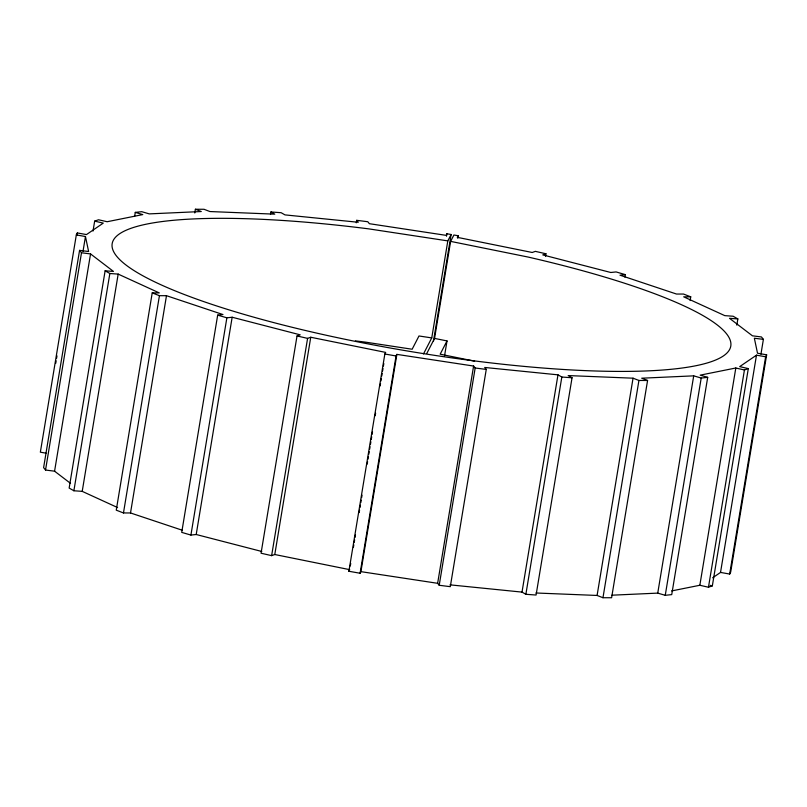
<?xml version="1.0" encoding="UTF-8"?>
<svg xmlns="http://www.w3.org/2000/svg" width="807" height="807" viewBox="0 0 807 807"><rect width="100%" height="100%" fill="white"/><g stroke="black" fill="none" stroke-linecap="round" stroke-linejoin="round"><path stroke-width="1.21" d="M93.017 231.064L94.661 221.138L103.276 223.115L86.47 234.575L77.331 232.951L76.322 234.908L40.35 452.172L46.07 453.181M55.744 363.311L56.157 360.83M56.571 358.348L56.984 355.867M76.917 235.442L77.331 232.951M76.322 234.908L85.461 236.532L88.619 251.522L79.57 250.372L43.608 467.636L45.535 470.037L54.573 471.187L70.512 483.353M45.535 470.037L81.497 252.773L79.57 250.372M83 251.421L85.461 236.532M54.573 471.187L90.545 253.923L81.497 252.773M90.545 253.923L113.454 271.414L105.122 270.819L69.15 488.074L73.881 490.767L82.213 491.362L117.6 507.563M73.881 490.767L109.853 273.502L105.122 270.819M82.213 491.362L118.175 274.098L109.853 273.502M134.658 216.115L135.273 212.392L141.75 211.686L149.255 213.885L201.276 211.535L195.395 209.255L194.78 212.987M118.175 274.098L159.272 292.911L152.22 292.901L116.258 510.165L123.471 512.949L130.512 512.959L182.291 530.239M123.471 512.949L159.433 295.685L152.22 292.901M130.512 512.959L166.484 295.695L222.964 314.548L217.678 315.123L181.716 532.378L190.916 535.071L196.202 534.506L261.791 551.474M190.916 535.071L226.878 317.817L232.164 317.242L300.184 334.834L297.026 335.954L261.054 553.219L271.626 555.64L274.784 554.52L349.703 569.661L348.886 571.265L360.093 573.242L360.911 571.649L396.883 354.384L473.598 366.045L475.172 368.002L486.258 369.414L450.296 586.679L439.21 585.267L437.636 583.31L360.911 571.649M196.202 534.506L232.164 317.242M270.506 214.45L270.92 211.969L281.129 212.705L284.992 214.894L358.278 222.278L356.704 220.321L356.291 222.803M271.626 555.64L307.588 338.375L310.756 337.255L385.675 352.407L384.848 354.001L348.886 571.265M274.784 554.52L310.756 337.255M350.319 565.939L350.732 563.457M353.405 547.317L353.819 544.836M354.233 542.354L354.636 539.873M355.05 537.391L355.463 534.9M359.165 512.556L359.569 510.074M359.983 507.593L360.396 505.111M360.81 502.62L361.213 500.138M361.627 497.657L362.04 495.175M367.175 464.136L367.589 461.654M368.002 459.173L368.406 456.691M368.819 454.21L369.233 451.718M369.646 449.237L370.05 446.755M370.463 444.274L370.877 441.792M371.291 439.311L371.694 436.829M372.108 434.337L372.521 431.856M375.194 415.716L375.608 413.234M380.127 385.928L380.541 383.436M380.944 380.954L381.358 378.473M381.772 375.991L382.175 373.51M382.589 371.028L383.002 368.547M383.416 366.055L383.819 363.574M360.093 573.242L396.055 355.978L396.883 354.384M446.493 236.239L446.907 233.758L451.113 234.504L433.44 341.27M423.483 353.93L431.755 337.911L447.814 240.89L451.113 234.504M426.842 353.355L434.559 338.405L450.619 241.384L453.917 234.998L458.114 235.735L457.71 238.226M444.556 355.796L447.017 340.927L434.559 338.405M437.636 583.31L473.598 366.045M439.21 585.267L475.172 368.002M545.532 256.263L545.946 253.781L535.374 251.36L532.216 252.48L457.297 237.339L458.114 235.735M535.959 592.994L597.089 595.455L602.97 597.725L611.605 597.745L647.577 380.48L638.932 380.46L633.051 378.19L568.189 375.578L572.052 377.767L536.08 595.031L525.871 594.295L522.008 592.106L557.98 374.841L484.694 367.457L486.258 369.414M525.871 594.295L561.833 377.03L557.98 374.841M624.88 277.104L625.284 274.622L616.084 271.929L610.798 272.494L542.778 254.901L545.946 253.781M597.089 595.455L633.051 378.19M602.97 597.725L638.932 380.46M690.126 300.557L690.742 296.835L683.529 294.051L676.488 294.041L619.998 275.187L625.284 274.622M657.745 593.115L693.707 375.85L701.212 378.049L707.699 377.353L671.727 594.608L665.25 595.314L657.745 593.115L611.918 595.193M665.25 595.314L701.212 378.049M736.821 325.13L737.85 318.926L733.119 316.233L724.787 315.638L683.69 296.825L690.742 296.835M699.84 585.267L735.813 368.002L744.437 369.979L748.311 368.597L712.339 585.862L708.465 587.234L699.84 585.267L671.585 590.936M708.465 587.234L744.437 369.979M712.621 577.822L720.53 572.425L756.492 355.161L765.641 356.785L766.65 354.828L757.511 353.214L754.353 338.224L763.392 339.364L760.93 354.263M720.53 572.425L729.669 574.049L765.641 356.785M766.65 354.828L730.678 572.092L729.669 574.049M446.907 233.758L446.089 235.351L369.364 223.69L367.79 221.733L356.704 220.321M447.017 340.927L440.168 354.192L474.617 361.163M756.492 355.161L739.686 366.63L748.311 368.597M94.661 221.138L98.535 219.766L107.16 221.733L142.778 214.581L135.273 212.392M735.813 368.002L700.183 375.154L707.699 377.353M693.707 375.85L641.696 378.201L647.577 380.48M195.395 209.255L204.03 209.275L209.911 211.545L274.773 214.158L270.92 211.969M159.433 295.685L166.484 295.695M737.85 318.926L729.518 318.321L752.427 335.813L761.465 336.963L763.392 339.364M561.833 377.03L572.052 377.767M449.963 584.843L522.008 592.106M447.814 240.89L368.506 228.835A313.55 57.68 9.4 0 0 153.078 281.068A313.55 57.68 9.4 0 0 658.058 370.342A313.55 57.68 9.4 0 0 528.06 257.04L450.619 241.384M431.755 337.911L418.994 335.974L412.145 349.239L365.521 342.148A236.158 43.437 9.4 0 0 355.393 340.907M384.848 354.001L396.055 355.978M297.026 335.954L307.588 338.375M710.19 585.368L712.339 585.862M217.678 315.123L226.878 317.817"/></g></svg>
